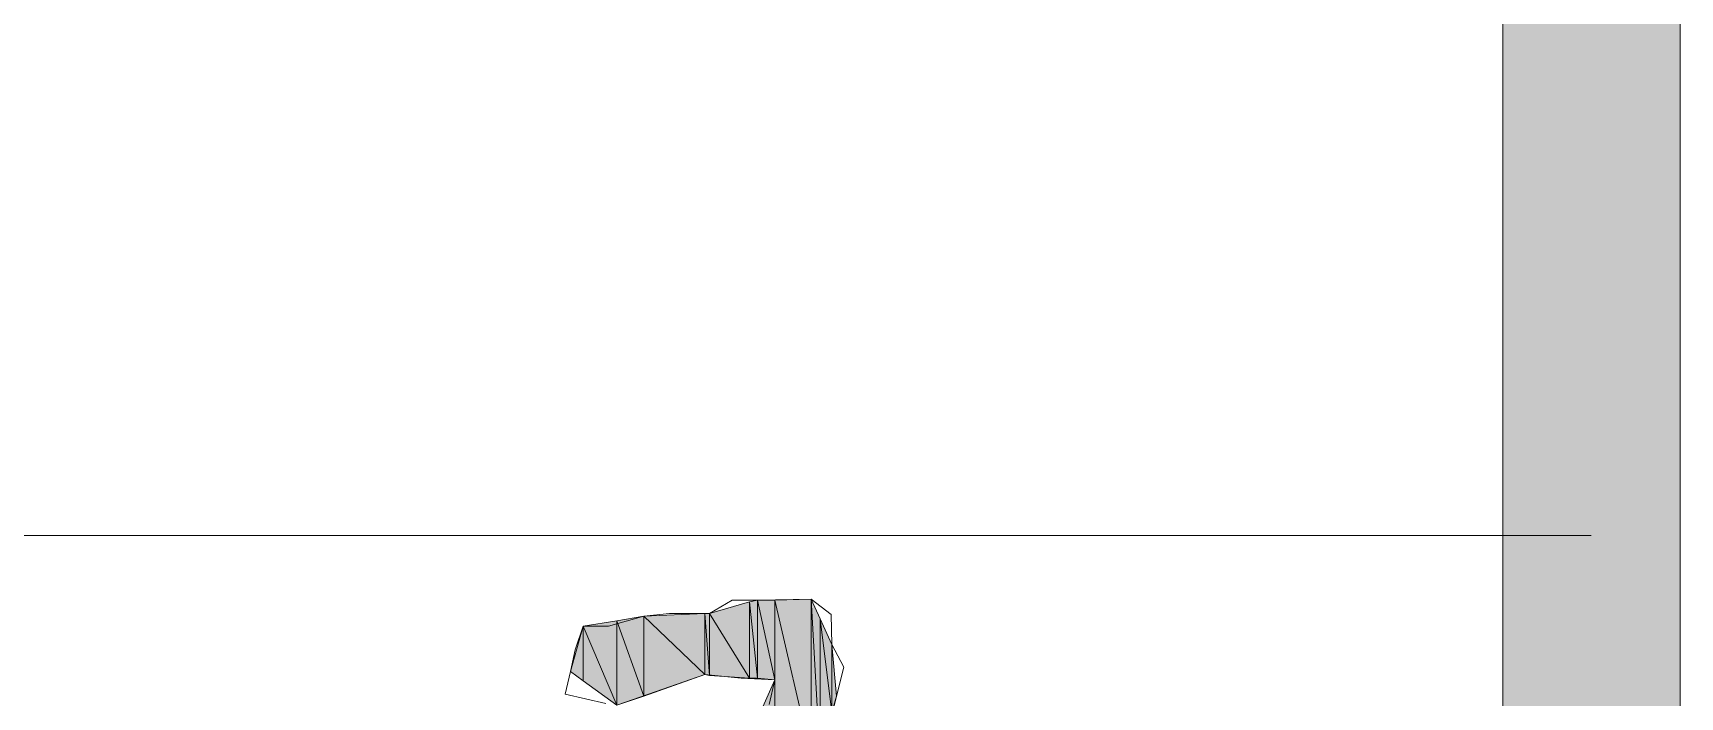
# Model space of a CAD drawing. Header units: millimetres. Extents: x -30643 to 86172, y -19411 to 63186.
# Drawn here: x 82997 to 84274, y 1116 to 1631 of the extents above; entities that cross this region are included whole.
import ezdxf

# ---------------------------------------------------------------- set-up
doc = ezdxf.new("R2010")
doc.units = ezdxf.units.MM

msp = doc.modelspace()

# ---------------------------------------------------------------- hatches: boundary and pattern name
h = msp.add_hatch(color=0)
h.dxf.hatch_style = 2
h.paths.add_polyline_path([(84273.8, -17512.8), (84136.6, -17374.9), (84136.6, 61150), (84273.8, 61288)])
h = msp.add_hatch(color=0)
h.dxf.hatch_style = 2
h.paths.add_polyline_path([(83552.6, 1130.4), (83552.6, 1189.5), (83521.6, 1180.4)])
h = msp.add_hatch(color=0)
h.dxf.hatch_style = 2
h.paths.add_polyline_path([(83558.9, 1130.4), (83558.9, 1190.9), (83552.6, 1189.5)])
h = msp.add_hatch(color=0)
h.dxf.hatch_style = 2
h.paths.add_polyline_path([(83552.6, 1130.4), (83558.9, 1130.4), (83552.6, 1189.5)])
h = msp.add_hatch(color=0)
h.dxf.hatch_style = 2
h.paths.add_polyline_path([(83558.9, 1130.4), (83572.3, 1129), (83558.9, 1190.9)])
h = msp.add_hatch(color=0)
h.dxf.hatch_style = 2
h.paths.add_polyline_path([(83572.3, 1129), (83572.3, 1190.9), (83558.9, 1190.9)])
h = msp.add_hatch(color=0)
h.dxf.hatch_style = 2
h.paths.add_polyline_path([(83600.4, 1069.2), (83600.4, 1191.6), (83572.3, 1190.9)])
h = msp.add_hatch(color=0)
h.dxf.hatch_style = 2
h.paths.add_polyline_path([(83572.3, 1077.7), (83600.4, 1069.2), (83572.3, 1190.9)])
h = msp.add_hatch(color=0)
h.dxf.hatch_style = 2
h.paths.add_polyline_path([(83600.4, 1069.2), (83607.5, 1067.1), (83600.4, 1191.6)])
h = msp.add_hatch(color=0)
h.dxf.hatch_style = 2
h.paths.add_polyline_path([(83607.5, 1067.1), (83607.5, 1176.2), (83600.4, 1191.6)])
h = msp.add_hatch(color=0)
h.dxf.hatch_style = 2
h.paths.add_polyline_path([(83449.8, 1109.3), (83449.8, 1174.8), (83423.8, 1170.5)])
h = msp.add_hatch(color=0)
h.dxf.hatch_style = 2
h.paths.add_polyline_path([(83470.9, 1116.4), (83470.9, 1178.3), (83449.8, 1174.8)])
h = msp.add_hatch(color=0)
h.dxf.hatch_style = 2
h.paths.add_polyline_path([(83449.8, 1109.3), (83470.9, 1116.4), (83449.8, 1174.8)])
h = msp.add_hatch(color=0)
h.dxf.hatch_style = 2
h.paths.add_polyline_path([(83518.1, 1133.2), (83518.1, 1180.4), (83470.9, 1178.3)])
h = msp.add_hatch(color=0)
h.dxf.hatch_style = 2
h.paths.add_polyline_path([(83470.9, 1116.4), (83518.1, 1133.2), (83470.9, 1178.3)])
h = msp.add_hatch(color=0)
h.dxf.hatch_style = 2
h.paths.add_polyline_path([(83518.1, 1133.2), (83521.6, 1132.5), (83518.1, 1180.4)])
h = msp.add_hatch(color=0)
h.dxf.hatch_style = 2
h.paths.add_polyline_path([(83521.6, 1132.5), (83521.6, 1180.4), (83518.1, 1180.4)])
h = msp.add_hatch(color=0)
h.dxf.hatch_style = 2
h.paths.add_polyline_path([(83521.6, 1132.5), (83552.6, 1130.4), (83521.6, 1180.4)])
h = msp.add_hatch(color=0)
h.dxf.hatch_style = 2
h.paths.add_polyline_path([(83607.5, 1067.1), (83616.6, 1103.7), (83607.5, 1176.2)])
h = msp.add_hatch(color=0)
h.dxf.hatch_style = 2
h.paths.add_polyline_path([(83616.6, 1103.7), (83616.6, 1156.5), (83607.5, 1176.2)])
h = msp.add_hatch(color=0)
h.dxf.hatch_style = 2
h.paths.add_polyline_path([(83423.8, 1128.3), (83423.8, 1170.5), (83413.9, 1135.4)])
h = msp.add_hatch(color=0)
h.dxf.hatch_style = 2
h.paths.add_polyline_path([(83423.8, 1128.3), (83449.8, 1109.3), (83423.8, 1170.5)])
h = msp.add_hatch(color=0)
h.dxf.hatch_style = 2
h.paths.add_polyline_path([(83616.6, 1103.7), (83620.1, 1116.4), (83616.6, 1156.5)])
h = msp.add_hatch(color=0)
h.dxf.hatch_style = 2
h.paths.add_polyline_path([(83572.3, 1077.7), (83572.3, 1129), (83558.9, 1098.8)])

# ---------------------------------------------------------------- linework, layer by layer
at = {"color": 0, "lineweight": 0}
for points in [[(84273.8, -17512.8), (84136.6, -17374.9), (84136.6, 61150), (84273.8, 61288)], [(83552.6, 1130.4), (83552.6, 1189.5), (83521.6, 1180.4)], [(83558.9, 1130.4), (83558.9, 1190.9), (83552.6, 1189.5)], [(83552.6, 1130.4), (83558.9, 1130.4), (83552.6, 1189.5)], [(83558.9, 1130.4), (83572.3, 1129), (83558.9, 1190.9)], [(83572.3, 1129), (83572.3, 1190.9), (83558.9, 1190.9)], [(83600.4, 1069.2), (83600.4, 1191.6), (83572.3, 1190.9)], [(83572.3, 1077.7), (83600.4, 1069.2), (83572.3, 1190.9)], [(83600.4, 1069.2), (83607.5, 1067.1), (83600.4, 1191.6)], [(83607.5, 1067.1), (83607.5, 1176.2), (83600.4, 1191.6)], [(83449.8, 1109.3), (83449.8, 1174.8), (83423.8, 1170.5)], [(83470.9, 1116.4), (83470.9, 1178.3), (83449.8, 1174.8)], [(83449.8, 1109.3), (83470.9, 1116.4), (83449.8, 1174.8)], [(83518.1, 1133.2), (83518.1, 1180.4), (83470.9, 1178.3)], [(83470.9, 1116.4), (83518.1, 1133.2), (83470.9, 1178.3)], [(83518.1, 1133.2), (83521.6, 1132.5), (83518.1, 1180.4)], [(83521.6, 1132.5), (83521.6, 1180.4), (83518.1, 1180.4)], [(83521.6, 1132.5), (83552.6, 1130.4), (83521.6, 1180.4)], [(83607.5, 1067.1), (83616.6, 1103.7), (83607.5, 1176.2)], [(83616.6, 1103.7), (83616.6, 1156.5), (83607.5, 1176.2)], [(83423.8, 1128.3), (83423.8, 1170.5), (83413.9, 1135.4)], [(83423.8, 1128.3), (83449.8, 1109.3), (83423.8, 1170.5)], [(83616.6, 1103.7), (83620.1, 1116.4), (83616.6, 1156.5)], [(83572.3, 1077.7), (83572.3, 1129), (83558.9, 1098.8)]]:
    msp.add_lwpolyline(points, close=True, dxfattribs=at)
for points in [[(79373.4, 1240.9), (84204.9, 1240.9)], [(83441.4, 1110.7), (83409.7, 1117.8), (83413.9, 1135.4), (83417.5, 1152.2), (83423.8, 1170.5), (83443.5, 1170.5), (83470.9, 1178.3), (83490.6, 1180.4), (83521.6, 1180.4), (83539.2, 1190.9), (83558.9, 1190.9), (83600.4, 1191.6), (83615.9, 1179.7), (83616.6, 1156.5), (83625.7, 1138.9), (83620.1, 1116.4), (83614.5, 1093.1)], [(83568, 1110), (83572.3, 1129), (83546.2, 1130.4), (83518.1, 1133.2), (83474.5, 1117.8), (83449.8, 1109.3)]]:
    msp.add_lwpolyline(points, dxfattribs=at)

doc.saveas('drawing.dxf')
